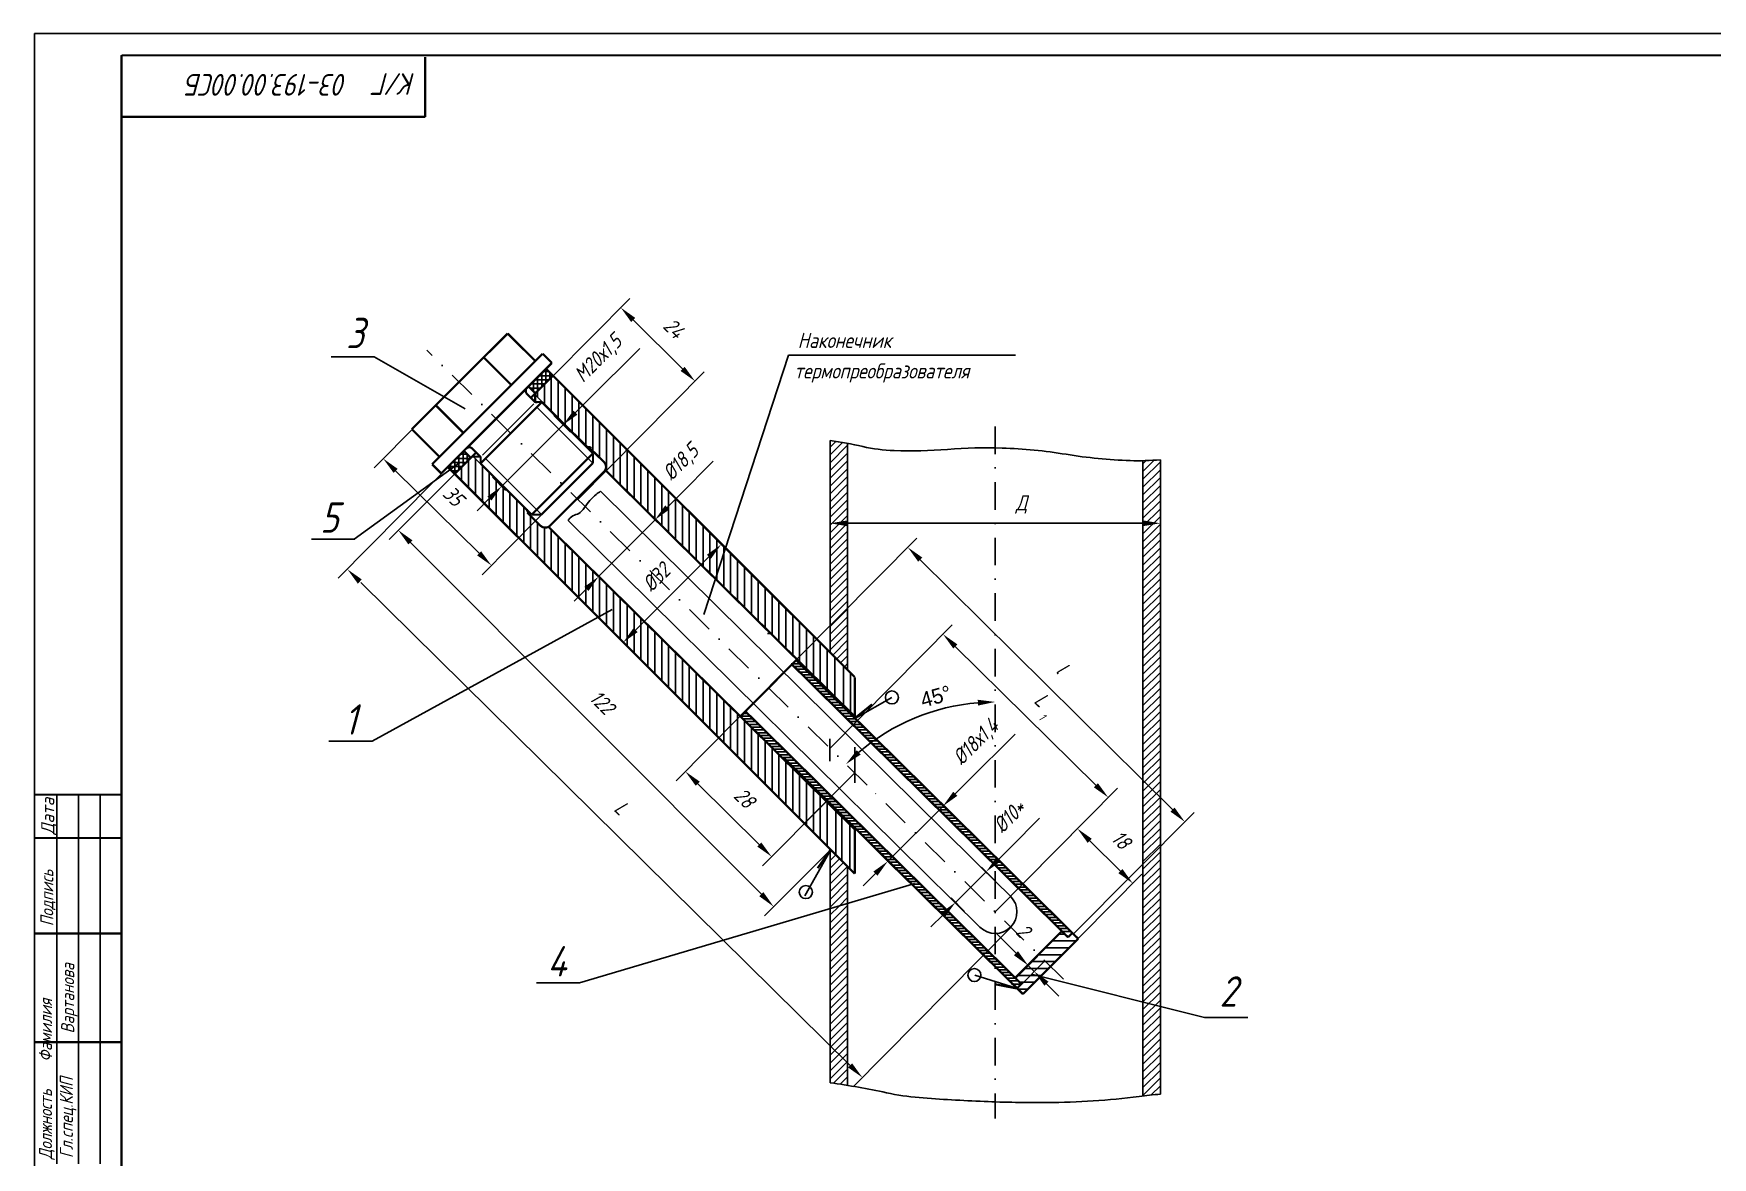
# Model space of a CAD drawing. Extents: x 647 to 2576, y 458 to 879.
# Drawn here: x 646.6 to 1033.1, y 619.7 to 878.5 of the extents above; entities that cross this region are included whole.
import ezdxf
from ezdxf.enums import TextEntityAlignment as Align

# ---------------------------------------------------------------- set-up
doc = ezdxf.new("R2010")
doc.units = 0
doc.header["$LTSCALE"] = 0.5
doc.header["$MEASUREMENT"] = 0
doc.linetypes.add('DASHDOT', pattern=[25.4, 12.7, -6.35, 0, -6.35])
doc.layers.get('0').update_dxf_attribs({"linetype": 'CONTINUOUS'})
doc.layers.get('DEFPOINTS').update_dxf_attribs({"linetype": 'CONTINUOUS'})
doc.styles.add('ROMANC', font='romanc', dxfattribs={"width": 0.8, "oblique": 15, "height": 3.5})
doc.dimstyles.get("Standard").update_dxf_attribs({"dimtxt": 0.18, "dimasz": 0.18, "dimexe": 0.18, "dimexo": 0.0625, "dimgap": 0.09, "dimtad": 0, "dimtih": 1, "dimtoh": 1, "dimdec": 4, "dimzin": 0, "dimtxsty": 'STANDARD', "dimcen": 0.09, "dimazin": 3, "dimtfac": 1, "dimtdec": 4, "dimtofl": 0, "dimtmove": 0, "dimatfit": 3, "dimtolj": 1, "dimtzin": 0})

# ---------------------------------------------------------------- blocks, each defined once
blk = doc.blocks.new('*X1')
at = {"color": 0}
for p, q in [((758.48, 1205.7), (761.08, 1208.29)), ((758.48, 1207.49), (759.19, 1208.21)), ((758.48, 1203.9), (762.48, 1207.9)), ((758.48, 1202.1), (762.48, 1206.1)), ((758.48, 1200.31), (762.48, 1204.31)), ((758.48, 1198.51), (762.48, 1202.51)), ((758.48, 1196.72), (762.48, 1200.72)), ((758.48, 1194.92), (762.48, 1198.92)), ((758.48, 1193.12), (762.48, 1197.12)), ((758.48, 1191.33), (762.48, 1195.33)), ((758.48, 1189.53), (762.48, 1193.53)), ((758.48, 1187.74), (762.48, 1191.74)), ((758.48, 1185.94), (762.48, 1189.94)), ((758.48, 1184.14), (762.48, 1188.14)), ((758.48, 1182.35), (762.48, 1186.35)), ((758.48, 1180.55), (762.48, 1184.55)), ((758.48, 1178.76), (762.48, 1182.76)), ((758.48, 1176.96), (762.48, 1180.96)), ((758.48, 1175.16), (762.48, 1179.16)), ((758.48, 1173.37), (762.48, 1177.37)), ((758.48, 1171.57), (762.48, 1175.57)), ((758.48, 1169.78), (762.48, 1173.78)), ((758.48, 1167.98), (762.48, 1171.98)), ((758.48, 1166.18), (762.48, 1170.18)), ((758.48, 1164.39), (762.48, 1168.39)), ((758.48, 1162.59), (762.48, 1166.59)), ((758.48, 1160.8), (762.48, 1164.8)), ((758.48, 1159), (762.48, 1163)), ((758.48, 1157.2), (762.48, 1161.2)), ((758.48, 1155.41), (762.48, 1159.41)), ((758.48, 1153.61), (762.48, 1157.61)), ((758.48, 1151.82), (762.48, 1155.82)), ((758.48, 1150.02), (762.48, 1154.02)), ((758.48, 1148.22), (762.48, 1152.22)), ((758.48, 1146.43), (762.48, 1150.43)), ((758.48, 1144.63), (762.48, 1148.63)), ((758.48, 1142.83), (762.48, 1146.83)), ((758.48, 1141.04), (762.48, 1145.04)), ((758.48, 1139.24), (762.48, 1143.24)), ((758.48, 1137.45), (762.48, 1141.45)), ((758.48, 1135.65), (762.48, 1139.65)), ((758.48, 1133.85), (762.48, 1137.85)), ((758.48, 1132.06), (762.48, 1136.06)), ((758.48, 1130.26), (762.48, 1134.26)), ((758.48, 1128.47), (762.48, 1132.47)), ((758.48, 1126.67), (762.48, 1130.67)), ((758.48, 1124.87), (762.48, 1128.87)), ((758.48, 1123.08), (762.48, 1127.08)), ((758.48, 1121.28), (762.48, 1125.28)), ((758.48, 1119.49), (762.48, 1123.49)), ((758.48, 1117.69), (762.48, 1121.69)), ((758.48, 1115.89), (762.48, 1119.89)), ((758.48, 1114.1), (762.48, 1118.1)), ((758.48, 1112.3), (762.48, 1116.3)), ((758.48, 1110.51), (762.48, 1114.51)), ((758.48, 1108.71), (762.48, 1112.71)), ((758.48, 1106.91), (762.48, 1110.91)), ((758.48, 1105.12), (762.48, 1109.12)), ((758.48, 1103.32), (762.48, 1107.32)), ((758.48, 1101.53), (762.48, 1105.53)), ((758.48, 1099.73), (762.48, 1103.73)), ((758.48, 1097.93), (762.48, 1101.93)), ((758.48, 1096.14), (762.48, 1100.14)), ((758.48, 1094.34), (762.48, 1098.34)), ((758.48, 1092.55), (762.48, 1096.55)), ((758.48, 1090.75), (762.48, 1094.75)), ((758.48, 1088.95), (762.48, 1092.95)), ((758.48, 1087.16), (762.48, 1091.16)), ((758.48, 1085.36), (762.48, 1089.36)), ((758.48, 1083.57), (762.48, 1087.57)), ((758.48, 1081.77), (762.48, 1085.77)), ((758.48, 1079.97), (762.48, 1083.97)), ((758.48, 1078.18), (762.48, 1082.18)), ((758.48, 1076.38), (762.48, 1080.38)), ((758.48, 1074.59), (762.48, 1078.59)), ((758.48, 1072.79), (762.48, 1076.79)), ((758.48, 1070.99), (762.48, 1074.99)), ((758.48, 1069.2), (762.48, 1073.2)), ((758.48, 1067.4), (762.48, 1071.4)), ((758.48, 1065.6), (762.48, 1069.6)), ((758.48, 1063.81), (762.48, 1067.81)), ((758.48, 1062.01), (762.48, 1066.01)), ((760.36, 1062.09), (762.48, 1064.22)), ((762.34, 1062.28), (762.48, 1062.42))]:
    blk.add_line(p, q, dxfattribs=at)
blk = doc.blocks.new('*D33')
at = {"color": 0}
blk.add_arc((867.98, 676.26), 48.32, 94.7443, 130.589, dxfattribs=at)
for points in [[(863.96, 725.08), (864.01, 723.75), (867.98, 724.58)], [(837, 712.47), (836.09, 713.45), (833.61, 710.23)]]:
    blk.add_solid(points, dxfattribs=at)
at = {"layer": 'DEFPOINTS', "color": 0}
for p in [(737.11, 805.62), (867.98, 788), (843.66, 718.02), (838.51, 705.39), (867.98, 628.67)]:
    blk.add_point(p, dxfattribs=at)
at = {"color": 0, "insert": (854.3, 725.84), "char_height": 3.5, "attachment_point": 5, "rotation": 15.4222}
blk.add_mtext('\\A1;45°', dxfattribs=at)
blk = doc.blocks.new('*D24')
at = {"color": 0, "linetype": 'BYBLOCK'}
for p, q in [((871.53, 691.12), (878.2, 697.79)), ((868.7, 688.29), (871.53, 691.12)), ((858.82, 678.41), (865.87, 685.46)), ((864.78, 686.55), (867.99, 683.34)), ((857.8, 679.43), (860.94, 676.29)), ((855.99, 675.58), (853.16, 672.75))]:
    blk.add_line(p, q, dxfattribs=at)
for points in [[(868.23, 688.76), (869.17, 687.82), (865.87, 685.46)], [(855.52, 676.05), (856.46, 675.11), (858.82, 678.41)]]:
    blk.add_solid(points, dxfattribs=at)
at = {"layer": 'DEFPOINTS', "color": 0, "linetype": 'BYBLOCK'}
for p in [(864.78, 686.55), (865.87, 685.46), (857.8, 679.43)]:
    blk.add_point(p, dxfattribs=at)
at = {"color": 0, "linetype": 'BYBLOCK', "style": 'ROMANC', "oblique": 15, "width": 0.8}
blk.add_text('%%c10*', height=3.5, rotation=45, dxfattribs=at).set_placement((872.42, 696.96), align=Align.CENTER)
blk = doc.blocks.new('*D23')
at = {"color": 0, "linetype": 'BYBLOCK'}
for p, q in [((861.62, 706.26), (872.53, 717.17)), ((858.79, 703.43), (861.62, 706.26)), ((843.24, 687.88), (855.96, 700.6)), ((858.32, 698.25), (853.84, 702.73)), ((845.2, 685.92), (841.12, 690)), ((840.41, 685.05), (837.58, 682.22))]:
    blk.add_line(p, q, dxfattribs=at)
for points in [[(858.32, 703.9), (859.26, 702.96), (855.96, 700.6)], [(839.94, 685.52), (840.88, 684.58), (843.24, 687.88)]]:
    blk.add_solid(points, dxfattribs=at)
at = {"layer": 'DEFPOINTS', "color": 0, "linetype": 'BYBLOCK'}
for p in [(855.96, 700.6), (858.32, 698.25), (845.2, 685.92)]:
    blk.add_point(p, dxfattribs=at)
at = {"color": 0, "linetype": 'BYBLOCK', "style": 'ROMANC', "oblique": 15, "width": 0.8}
blk.add_text('%%c18х1,4', height=3.5, rotation=45, dxfattribs=at).set_placement((864.64, 714.23), align=Align.CENTER)
blk = doc.blocks.new('*D25')
at = {"color": 0, "linetype": 'BYBLOCK'}
for p, q in [((867.98, 676.26), (889, 697.53)), ((889.74, 692.59), (896.8, 685.61)), ((880.73, 663.66), (901.75, 684.93))]:
    blk.add_line(p, q, dxfattribs=at)
for points in [[(890.21, 693.06), (889.27, 692.11), (886.89, 695.4)], [(897.27, 686.08), (896.33, 685.14), (899.64, 682.8)]]:
    blk.add_solid(points, dxfattribs=at)
at = {"layer": 'DEFPOINTS', "color": 0, "linetype": 'BYBLOCK'}
for p in [(899.64, 682.8), (867.98, 676.26), (880.73, 663.66)]:
    blk.add_point(p, dxfattribs=at)
at = {"color": 0, "linetype": 'BYBLOCK', "style": 'ROMANC', "oblique": 15, "width": 0.8}
blk.add_text('18', height=3.5, rotation=315.3333, dxfattribs=at).set_placement((895.73, 691.59), align=Align.CENTER)
blk = doc.blocks.new('*D22')
at = {"color": 0, "linetype": 'BYBLOCK'}
for p, q in [((774.19, 794.07), (786.14, 806.02)), ((771.36, 791.24), (774.19, 794.07)), ((754.35, 774.23), (768.53, 788.41)), ((770.21, 786.73), (766.41, 790.53)), ((755.27, 773.32), (752.23, 776.36)), ((751.53, 771.41), (748.7, 768.58))]:
    blk.add_line(p, q, dxfattribs=at)
for points in [[(770.89, 791.71), (771.83, 790.77), (768.53, 788.41)], [(751.06, 771.88), (752, 770.94), (754.35, 774.23)]]:
    blk.add_solid(points, dxfattribs=at)
at = {"layer": 'DEFPOINTS', "color": 0, "linetype": 'BYBLOCK'}
for p in [(768.53, 788.41), (770.21, 786.73), (755.27, 773.32)]:
    blk.add_point(p, dxfattribs=at)
at = {"color": 0, "linetype": 'BYBLOCK', "style": 'ROMANC', "oblique": 15, "width": 0.8}
blk.add_text('М20х1,5', height=3.5, rotation=45, dxfattribs=at).set_placement((777.72, 802.55), align=Align.CENTER)
blk = doc.blocks.new('*D26')
at = {"color": 0, "linetype": 'BYBLOCK'}
for p, q in [((778.18, 777.93), (791.8, 764.43)), ((795.3, 772.22), (803.07, 780.06)), ((792.49, 769.38), (795.3, 772.22)), ((776.69, 753.45), (789.67, 766.54)), ((765.14, 764.9), (778.83, 751.34)), ((773.88, 750.61), (771.06, 747.77))]:
    blk.add_line(p, q, dxfattribs=at)
for points in [[(792.01, 769.85), (792.96, 768.91), (789.67, 766.54)], [(773.41, 751.08), (774.35, 750.14), (776.69, 753.45)]]:
    blk.add_solid(points, dxfattribs=at)
at = {"layer": 'DEFPOINTS', "color": 0, "linetype": 'BYBLOCK'}
for p in [(778.18, 777.93), (789.67, 766.54), (765.14, 764.9)]:
    blk.add_point(p, dxfattribs=at)
at = {"color": 0, "linetype": 'BYBLOCK', "style": 'ROMANC', "oblique": 15, "width": 0.8}
blk.add_text('%%c18,5', height=3.5, rotation=45.2573, dxfattribs=at).set_placement((796.73, 778.64), align=Align.CENTER)
blk = doc.blocks.new('*X0')
at = {"color": 0}
for p, q in [((621.03, 1226.11), (621.03, 1229.3)), ((617.22, 1225.09), (617.22, 1225.49)), ((617.6, 1225.87), (620.79, 1225.87)), ((618.17, 1224.14), (618.17, 1226.44)), ((618.55, 1226.82), (621.74, 1226.82)), ((619.12, 1224.2), (619.12, 1227.39)), ((619.51, 1227.77), (622.7, 1227.77)), ((620.08, 1225.15), (620.08, 1228.34)), ((620.46, 1228.72), (621.74, 1228.72)), ((621.98, 1227.06), (621.98, 1228.49)), ((617.39, 1224.91), (619.84, 1224.91)), ((618.36, 1223.96), (618.89, 1223.96)), ((601.41, 1209.67), (602.94, 1209.67)), ((601.98, 1207.06), (601.98, 1210.25)), ((602.93, 1208.01), (602.93, 1209.68)), ((598.55, 1206.82), (601.74, 1206.82)), ((599.12, 1206.09), (599.12, 1207.39)), ((599.35, 1205.87), (600.79, 1205.87)), ((599.5, 1207.77), (602.69, 1207.77)), ((600.07, 1205.15), (600.07, 1208.34)), ((600.46, 1208.72), (603.65, 1208.72)), ((601.03, 1206.1), (601.03, 1209.29))]:
    blk.add_line(p, q, dxfattribs=at)
blk = doc.blocks.new('*D21')
at = {"color": 0, "linetype": 'BYBLOCK'}
for p, q in [((744.56, 798.26), (725.01, 778.48)), ((729.96, 777.8), (749.17, 758.82)), ((769.45, 773.65), (749.9, 753.87))]:
    blk.add_line(p, q, dxfattribs=at)
for points in [[(730.43, 778.27), (729.5, 777.33), (727.12, 780.61)], [(749.64, 759.29), (748.7, 758.35), (752.01, 756.01)]]:
    blk.add_solid(points, dxfattribs=at)
at = {"layer": 'DEFPOINTS', "color": 0, "linetype": 'BYBLOCK'}
for p in [(744.56, 798.26), (769.45, 773.65), (752.01, 756.01)]:
    blk.add_point(p, dxfattribs=at)
at = {"color": 0, "linetype": 'BYBLOCK', "style": 'ROMANC', "oblique": 15, "width": 0.8}
blk.add_text('35', height=3.5, rotation=315.3333, dxfattribs=at).set_placement((742.03, 770.8), align=Align.CENTER)
blk = doc.blocks.new('*D27')
at = {"color": 0, "linetype": 'BYBLOCK'}
for p, q in [((803.57, 762.16), (807.01, 758.72)), ((785.19, 741.14), (802.06, 758.01)), ((780.35, 740.33), (784.49, 736.19))]:
    blk.add_line(p, q, dxfattribs=at)
for points in [[(801.59, 758.48), (802.53, 757.54), (804.89, 760.84)], [(784.72, 741.61), (785.66, 740.67), (782.36, 738.31)]]:
    blk.add_solid(points, dxfattribs=at)
at = {"layer": 'DEFPOINTS', "color": 0, "linetype": 'BYBLOCK'}
for p in [(803.57, 762.16), (804.89, 760.84), (780.35, 740.33)]:
    blk.add_point(p, dxfattribs=at)
at = {"color": 0, "linetype": 'BYBLOCK', "style": 'ROMANC', "oblique": 15, "width": 0.8}
blk.add_text('%%c32', height=3.5, rotation=45, dxfattribs=at).set_placement((791.15, 752.05), align=Align.CENTER)
blk = doc.blocks.new('*D29')
at = {"color": 0, "linetype": 'BYBLOCK'}
for p, q in [((809.25, 721.31), (794.54, 706.43)), ((799.49, 705.75), (813.66, 691.75)), ((829.1, 701.68), (814.4, 686.8))]:
    blk.add_line(p, q, dxfattribs=at)
for points in [[(799.96, 706.23), (799.03, 705.28), (796.65, 708.56)], [(814.13, 692.22), (813.19, 691.28), (816.51, 688.94)]]:
    blk.add_solid(points, dxfattribs=at)
at = {"layer": 'DEFPOINTS', "color": 0, "linetype": 'BYBLOCK'}
for p in [(809.25, 721.31), (829.1, 701.68), (816.51, 688.94)]:
    blk.add_point(p, dxfattribs=at)
at = {"color": 0, "linetype": 'BYBLOCK', "style": 'ROMANC', "oblique": 15, "width": 0.8}
blk.add_text('28', height=3.5, rotation=315.3333, dxfattribs=at).set_placement((809.04, 701.24), align=Align.CENTER)
blk = doc.blocks.new('*D30')
at = {"color": 0, "linetype": 'BYBLOCK'}
for p, q in [((743.57, 777.11), (728.44, 762.02)), ((733.39, 761.31), (814.14, 680.29)), ((829.98, 690.42), (814.84, 675.34))]:
    blk.add_line(p, q, dxfattribs=at)
for points in [[(733.86, 761.78), (732.91, 760.84), (730.56, 764.14)], [(814.62, 680.76), (813.67, 679.82), (816.97, 677.45)]]:
    blk.add_solid(points, dxfattribs=at)
at = {"layer": 'DEFPOINTS', "color": 0, "linetype": 'BYBLOCK'}
for p in [(743.57, 777.11), (829.98, 690.42), (816.97, 677.45)]:
    blk.add_point(p, dxfattribs=at)
at = {"color": 0, "linetype": 'BYBLOCK', "style": 'ROMANC', "oblique": 15, "width": 0.8}
blk.add_text('122', height=3.5, rotation=314.9067, dxfattribs=at).set_placement((776.24, 723.27), align=Align.CENTER)
blk = doc.blocks.new('*X31')
at = {"color": 0}
for p, q in [((829.98, 783.28), (831.3, 784.6)), ((829.98, 781.49), (832.83, 784.34)), ((829.98, 779.69), (833.98, 783.69)), ((829.98, 777.89), (833.98, 781.89)), ((829.98, 776.1), (833.98, 780.1)), ((829.98, 774.3), (833.98, 778.3)), ((829.98, 772.51), (833.98, 776.51)), ((829.98, 770.71), (833.98, 774.71)), ((829.98, 768.91), (833.98, 772.91)), ((829.98, 767.12), (833.98, 771.12)), ((829.98, 765.32), (833.98, 769.32)), ((829.98, 763.53), (833.98, 767.53)), ((829.98, 761.73), (833.98, 765.73)), ((829.98, 759.93), (833.98, 763.93)), ((829.98, 758.14), (833.98, 762.14)), ((829.98, 756.34), (833.98, 760.34)), ((829.98, 754.55), (833.98, 758.55)), ((829.98, 752.75), (833.98, 756.75)), ((829.98, 750.95), (833.98, 754.95)), ((829.98, 749.16), (833.98, 753.16)), ((829.98, 747.36), (833.98, 751.36)), ((829.98, 745.57), (833.98, 749.57)), ((829.98, 743.77), (833.98, 747.77)), ((829.98, 741.97), (833.98, 745.97)), ((829.98, 740.18), (833.98, 744.18)), ((829.98, 738.38), (833.98, 742.38)), ((829.98, 736.59), (833.98, 740.59)), ((830.56, 735.37), (833.98, 738.79)), ((831.46, 734.47), (833.98, 736.99)), ((832.36, 733.57), (833.98, 735.2)), ((833.25, 732.67), (833.98, 733.4)), ((829.98, 689.89), (830.38, 690.29)), ((829.98, 688.09), (831.28, 689.39)), ((829.98, 686.3), (832.18, 688.49)), ((829.98, 684.5), (833.08, 687.6)), ((829.98, 682.7), (833.97, 686.7)), ((829.98, 680.91), (833.98, 684.91)), ((829.98, 679.11), (833.98, 683.11)), ((829.98, 677.32), (833.98, 681.32)), ((829.98, 673.72), (833.98, 677.72)), ((829.98, 675.52), (832.02, 677.56)), ((832.02, 677.56), (833.98, 679.52)), ((829.98, 671.93), (833.98, 675.93)), ((829.98, 670.13), (833.98, 674.13)), ((829.98, 668.34), (833.98, 672.34)), ((829.98, 666.54), (833.98, 670.54)), ((829.98, 664.74), (833.98, 668.74)), ((829.98, 662.95), (833.98, 666.95)), ((829.98, 661.15), (833.98, 665.15)), ((829.98, 659.36), (833.98, 663.36)), ((829.98, 657.56), (833.98, 661.56)), ((829.98, 655.76), (833.98, 659.76)), ((829.98, 653.97), (833.98, 657.97)), ((829.98, 652.17), (833.98, 656.17)), ((829.98, 650.37), (833.98, 654.37)), ((829.98, 648.58), (833.98, 652.58)), ((829.98, 646.78), (833.98, 650.78)), ((830.19, 645.2), (833.98, 648.99)), ((831.09, 644.3), (833.98, 647.19)), ((832, 643.41), (833.98, 645.39)), ((829.98, 644.99), (830.19, 645.2)), ((829.98, 643.19), (831.09, 644.3)), ((829.98, 641.39), (832, 643.41)), ((829.98, 639.6), (832.9, 642.52)), ((829.98, 637.8), (833.8, 641.63)), ((832.9, 642.52), (833.98, 643.6)), ((833.8, 641.63), (833.98, 641.8)), ((830.74, 636.77), (833.98, 640.01)), ((832.3, 636.53), (833.98, 638.21)), ((833.85, 636.29), (833.98, 636.41))]:
    blk.add_line(p, q, dxfattribs=at)

msp = doc.modelspace()

# ---------------------------------------------------------------- linework, layer by layer
for p, q in [((1240.88, 878.53), (646.88, 878.53)), ((646.88, 878.53), (646.88, 457.93)), ((666.88, 873.53), (666.88, 859.33)), ((725.05, 804.06), (715.1, 804.06)), ((745.95, 792.13), (725.05, 804.06)), ((800.89, 744.76), (820.36, 804.49)), ((820.36, 804.49), (855.25, 804.49)), ((855.25, 804.49), (872.67, 804.49)), ((749.96092, 781.41282), (761.79082, 793.24272)), ((775.3602, 779.54606), (762.44843, 792.45783)), ((763.54445, 767.7303), (750.63268, 780.64207)), ((720.43, 762.1), (744.67, 779.67)), ((720.54, 762.06), (710.58, 762.06)), ((779.79, 745.88), (724.56, 715.55)), ((835.835, 720.858), (844.185, 725.628)), ((724.56, 715.55), (714.6, 715.55)), ((829.93, 716.11), (829.93, 710.95)), ((835.645, 714.127), (835.645, 705.939)), ((835.645, 708.22447), (824.04664, 696.62611)), ((651.98, 618.23), (651.98, 703.43)), ((656.98, 618.23), (656.98, 703.43)), ((661.98, 618.23), (661.98, 703.43)), ((830, 690.3), (824.14497, 679.94671)), ((849.45, 682.73), (772.32, 659.86)), ((872.86, 658.68), (863.31, 661.68)), ((876.32, 661.85), (916.12, 651.9)), ((772.32, 659.86), (762.37, 659.86)), ((916.12, 651.9), (926.08, 651.9))]:
    msp.add_line(p, q)
at = {"color": 0, "linetype": 'BYBLOCK'}
for p, q in [((766.24, 799.69), (783.90419, 817.52122)), ((784.63458, 812.57486), (796.03116, 801.28503)), ((771.895, 771.23696), (800.98419, 800.60122)), ((752.94, 789.75), (716.76617, 753.12404)), ((829.98, 784.80664), (829.98, 762.73)), ((905.98, 780.35774), (905.98, 762.73)), ((833.98, 765.73), (901.98, 765.73)), ((822.3, 734.4), (849.93101, 762.28371)), ((908.7781, 699.77828), (850.46064, 757.56723)), ((834.55834, 640.8793), (721.98022, 752.06769)), ((829.93, 713.87335), (858.04853, 742.32099)), ((858.78442, 737.37544), (891.14475, 705.38948)), ((867.98, 676.26355), (896.09853, 704.71118)), ((886.1, 671.21), (913.73101, 699.09371)), ((871.47, 672.56), (835.29617, 635.93404)), ((869.92815, 669.52185), (868.00067, 671.44933)), ((872.75657, 666.69343), (869.92815, 669.52185)), ((872.7, 660.98), (877.70632, 665.98632)), ((874.07, 659.61), (879.07632, 664.61632)), ((876.955, 662.495), (875.585, 663.865)), ((879.78343, 659.66657), (882.61185, 656.83815))]:
    msp.add_line(p, q, dxfattribs=at)
at = {"linetype": 'DASHDOT'}
for p, q in [((838.51429, 705.38837), (737.11447, 805.61512)), ((867.98, 788), (867.98, 628.67)), ((883.6935, 660.73183), (840.37829, 703.54593))]:
    msp.add_line(p, q, dxfattribs=at)
at = {"color": 0}
for p, q in [((762.625, 794.77797), (762.625, 796.16092)), ((764.2125, 793.20884), (764.2125, 797.74842)), ((765.8, 791.6397), (765.8, 799.33592)), ((767.3875, 790.07057), (767.3875, 798.54009)), ((768.975, 788.50144), (768.975, 796.95259)), ((770.5625, 786.9323), (770.5625, 795.36509)), ((772.15, 785.36317), (772.15, 793.77759)), ((773.7375, 783.79403), (773.7375, 792.19009)), ((775.325, 781.95714), (775.325, 790.60259)), ((776.9125, 780.8302), (776.9125, 789.01509)), ((778.5, 777.7144), (778.5, 787.42759)), ((780.0875, 776.14526), (780.0875, 785.84009)), ((748.3375, 772.33526), (748.3375, 780.6202)), ((781.675, 774.57613), (781.675, 784.25259)), ((783.2625, 773.007), (783.2625, 782.66509)), ((784.85, 771.43786), (784.85, 781.07759)), ((745.1625, 775.51026), (745.1625, 778.69842)), ((746.75, 773.92276), (746.75, 780.28592)), ((749.925, 770.74776), (749.925, 779.05107)), ((751.5125, 769.16026), (751.5125, 777.48193)), ((778.45554, 777.64661), (778.45554, 778.25992)), ((786.4375, 769.86873), (786.4375, 779.49009)), ((788.025, 768.29959), (788.025, 777.90259)), ((753.1, 767.57276), (753.1, 775.89786)), ((754.6875, 765.98526), (754.6875, 774.31036)), ((789.6125, 766.73046), (789.6125, 776.31509)), ((791.2, 765.16132), (791.2, 774.72759)), ((792.7875, 763.59219), (792.7875, 773.14009)), ((756.275, 764.39776), (756.275, 772.72286)), ((757.8625, 762.81026), (757.8625, 771.13536)), ((759.45, 761.22276), (759.45, 769.54786)), ((794.375, 762.02305), (794.375, 771.55259)), ((795.9625, 760.45392), (795.9625, 769.96509)), ((761.0375, 759.63526), (761.0375, 767.96036)), ((762.625, 758.04776), (762.625, 765.84703)), ((797.55, 758.88478), (797.55, 768.37759)), ((799.1375, 757.31565), (799.1375, 766.79009)), ((800.725, 755.74651), (800.725, 765.20259)), ((764.2125, 756.46026), (764.2125, 764.75122)), ((765.8, 754.87276), (765.8, 764.25542)), ((767.3875, 753.28526), (767.3875, 762.68629)), ((802.3125, 754.17738), (802.3125, 763.61509)), ((803.9, 752.60825), (803.9, 762.02759)), ((768.975, 751.69776), (768.975, 761.11715)), ((770.5625, 750.11026), (770.5625, 759.54802)), ((772.15, 748.52276), (772.15, 757.97888)), ((805.4875, 751.03911), (805.4875, 760.44009)), ((807.075, 749.46998), (807.075, 758.85259)), ((773.7375, 746.93526), (773.7375, 756.40975)), ((775.325, 745.34776), (775.325, 754.84061)), ((808.6625, 747.90084), (808.6625, 757.26509)), ((810.25, 746.33171), (810.25, 755.67759)), ((811.8375, 744.76257), (811.8375, 754.09009)), ((776.9125, 743.76026), (776.9125, 753.27148)), ((778.5, 742.17276), (778.5, 751.70234)), ((780.0875, 740.58526), (780.0875, 750.13321)), ((813.425, 743.19344), (813.425, 752.50259)), ((815.0125, 741.6243), (815.0125, 750.91509)), ((781.675, 738.99776), (781.675, 748.56408)), ((783.2625, 737.41026), (783.2625, 746.99494)), ((816.6, 740.05517), (816.6, 749.32759)), ((818.1875, 738.48603), (818.1875, 747.74009)), ((819.775, 736.9169), (819.775, 746.15259)), ((784.85, 735.82276), (784.85, 745.42581)), ((786.4375, 734.23526), (786.4375, 743.85667)), ((788.025, 732.64776), (788.025, 742.28754)), ((821.3625, 735.34777), (821.3625, 744.56509)), ((822.95, 733.77863), (822.95, 742.97759)), ((789.6125, 731.06026), (789.6125, 740.7184)), ((791.2, 729.47276), (791.2, 739.14927)), ((815.56843, 740.36), (816.2916, 740.36)), ((824.5375, 732.2095), (824.5375, 741.39009)), ((826.125, 730.64036), (826.125, 739.80259)), ((827.7125, 729.07123), (827.7125, 738.21509)), ((792.7875, 727.88526), (792.7875, 737.58013)), ((794.375, 726.29776), (794.375, 736.011)), ((795.9625, 724.71026), (795.9625, 734.44186)), ((829.3, 727.50209), (829.3, 736.62759)), ((831.022, 725.4485), (831.022, 734.90559)), ((797.55, 723.12276), (797.55, 732.87273)), ((799.1375, 721.53526), (799.1375, 731.30359)), ((821.01121, 733.375), (823.35836, 733.375)), ((821.65364, 732.74), (824.00079, 732.74)), ((822.29607, 732.105), (824.64322, 732.105)), ((822.9385, 731.47), (825.28565, 731.47)), ((823.58094, 730.835), (825.92808, 730.835)), ((833.054, 723.44001), (833.054, 732.87359)), ((834.68, 721.83282), (834.68, 731.24759)), ((800.725, 719.94776), (800.725, 729.73446)), ((802.3125, 718.36026), (802.3125, 728.16533)), ((803.9, 716.77276), (803.9, 726.59619)), ((824.22337, 730.2), (826.57052, 730.2)), ((824.8658, 729.565), (827.21295, 729.565)), ((825.50823, 728.93), (827.85538, 728.93)), ((826.15066, 728.295), (828.49781, 728.295)), ((826.7931, 727.66), (829.14024, 727.66)), ((827.43553, 727.025), (829.78268, 727.025)), ((805.4875, 715.18526), (805.4875, 725.02706)), ((807.075, 713.59776), (807.075, 723.45792)), ((828.07796, 726.39), (830.06948, 726.39)), ((828.72039, 725.755), (830.71191, 725.755)), ((829.36283, 725.12), (831.35434, 725.12)), ((830.00526, 724.485), (831.99678, 724.485)), ((830.64769, 723.85), (832.63921, 723.85)), ((831.29012, 723.215), (833.28164, 723.215)), ((808.6625, 712.01026), (808.6625, 721.88879)), ((809.24806, 721.31), (811.59521, 721.31)), ((809.89049, 720.675), (812.23764, 720.675)), ((810.02098, 721.945), (810.95278, 721.945)), ((810.25, 710.42276), (810.25, 720.31965)), ((810.53293, 720.04), (812.88007, 720.04)), ((811.17536, 719.405), (813.52251, 719.405)), ((811.81779, 718.77), (814.16494, 718.77)), ((811.8375, 708.83526), (811.8375, 718.75052)), ((831.93255, 722.58), (833.92407, 722.58)), ((832.57499, 721.945), (834.56651, 721.945)), ((833.21742, 721.31), (835.20894, 721.31)), ((833.85985, 720.675), (835.85137, 720.675)), ((834.50228, 720.04), (836.4938, 720.04)), ((835.14471, 719.405), (837.13623, 719.405)), ((835.78715, 718.77), (837.77867, 718.77)), ((812.46022, 718.135), (814.80737, 718.135)), ((813.10265, 717.5), (815.4498, 717.5)), ((813.425, 707.24776), (813.425, 717.18138)), ((813.74509, 716.865), (816.09223, 716.865)), ((814.38752, 716.23), (816.73467, 716.23)), ((815.0125, 705.66026), (815.0125, 715.61225)), ((815.02995, 715.595), (817.3771, 715.595)), ((815.67238, 714.96), (818.01953, 714.96)), ((836.42958, 718.135), (838.4211, 718.135)), ((837.07201, 717.5), (839.06353, 717.5)), ((837.71444, 716.865), (839.70596, 716.865)), ((838.35688, 716.23), (840.34839, 716.23)), ((838.99931, 715.595), (840.99083, 715.595)), ((839.64174, 714.96), (841.63326, 714.96)), ((816.31482, 714.325), (818.66196, 714.325)), ((816.6, 704.07276), (816.6, 714.04311)), ((816.95725, 713.69), (819.3044, 713.69)), ((817.59968, 713.055), (819.94683, 713.055)), ((818.1875, 702.48526), (818.1875, 712.47398)), ((818.24211, 712.42), (820.58926, 712.42)), ((818.88454, 711.785), (821.23169, 711.785)), ((819.52698, 711.15), (821.87412, 711.15)), ((840.28417, 714.325), (842.27569, 714.325)), ((840.9266, 713.69), (842.91812, 713.69)), ((841.56904, 713.055), (843.56056, 713.055)), ((842.21147, 712.42), (844.20299, 712.42)), ((842.8539, 711.785), (844.84542, 711.785)), ((843.49633, 711.15), (845.48785, 711.15)), ((819.775, 700.89776), (819.775, 710.90485)), ((820.16941, 710.515), (822.51656, 710.515)), ((820.81184, 709.88), (823.15899, 709.88)), ((821.3625, 699.31026), (821.3625, 709.33571)), ((821.45427, 709.245), (823.80142, 709.245)), ((822.0967, 708.61), (824.44385, 708.61)), ((822.73914, 707.975), (825.08628, 707.975)), ((822.95, 697.72276), (822.95, 707.76658)), ((823.38157, 707.34), (825.72872, 707.34)), ((844.13876, 710.515), (846.13028, 710.515)), ((844.7812, 709.88), (846.77272, 709.88)), ((845.42363, 709.245), (847.41515, 709.245)), ((846.06606, 708.61), (848.05758, 708.61)), ((846.70849, 707.975), (848.70001, 707.975)), ((847.35093, 707.34), (849.34244, 707.34)), ((824.024, 706.705), (826.37115, 706.705)), ((824.5375, 696.13526), (824.5375, 706.19744)), ((824.66643, 706.07), (827.01358, 706.07)), ((825.30887, 705.435), (827.65601, 705.435)), ((825.9513, 704.8), (828.29845, 704.8)), ((826.125, 694.54776), (826.125, 704.62831)), ((826.59373, 704.165), (828.94088, 704.165)), ((827.23616, 703.53), (829.58331, 703.53)), ((847.99336, 706.705), (849.98488, 706.705)), ((848.63579, 706.07), (850.62731, 706.07)), ((849.27822, 705.435), (851.26974, 705.435)), ((849.92065, 704.8), (851.91217, 704.8)), ((850.56309, 704.165), (852.55461, 704.165)), ((851.20552, 703.53), (853.19704, 703.53)), ((827.7125, 692.96026), (827.7125, 703.05917)), ((827.87859, 702.895), (830.22574, 702.895)), ((828.52103, 702.26), (830.86817, 702.26)), ((829.16346, 701.625), (831.51061, 701.625)), ((829.3, 691.37276), (829.3, 701.49004)), ((829.80589, 700.99), (829.98, 700.99)), ((830.16152, 700.99), (832.15304, 700.99)), ((830.80395, 700.355), (832.79547, 700.355)), ((831.293, 689.37976), (831.293, 699.87161)), ((831.44638, 699.72), (833.4379, 699.72)), ((851.84795, 702.895), (853.83947, 702.895)), ((852.49038, 702.26), (854.4819, 702.26)), ((853.13282, 701.625), (855.12433, 701.625)), ((853.77525, 700.99), (855.76677, 700.99)), ((854.41768, 700.355), (856.4092, 700.355)), ((855.06011, 699.72), (857.05163, 699.72)), ((832.08882, 699.085), (834.08033, 699.085)), ((832.648, 688.02476), (832.648, 698.53228)), ((832.73125, 698.45), (834.72277, 698.45)), ((833.37368, 697.815), (835.3652, 697.815)), ((834.01611, 697.18), (836.00763, 697.18)), ((834.545, 686.12776), (834.545, 696.65723)), ((834.65854, 696.545), (836.65006, 696.545)), ((835.30098, 695.91), (837.2925, 695.91)), ((855.70254, 699.085), (857.69406, 699.085)), ((856.34498, 698.45), (858.3365, 698.45)), ((856.98741, 697.815), (858.97893, 697.815)), ((857.62984, 697.18), (859.62136, 697.18)), ((858.27227, 696.545), (860.26379, 696.545)), ((858.9147, 695.91), (860.90622, 695.91)), ((835.94341, 695.275), (837.93493, 695.275)), ((836.58584, 694.64), (838.57736, 694.64)), ((837.22827, 694.005), (839.21979, 694.005)), ((837.8707, 693.37), (839.86222, 693.37)), ((838.51314, 692.735), (840.50466, 692.735)), ((839.15557, 692.1), (841.14709, 692.1)), ((859.55714, 695.275), (861.54866, 695.275)), ((860.19957, 694.64), (862.19109, 694.64)), ((860.842, 694.005), (862.83352, 694.005)), ((861.48443, 693.37), (863.47595, 693.37)), ((862.12687, 692.735), (864.11838, 692.735)), ((862.7693, 692.1), (864.76082, 692.1)), ((839.798, 691.465), (841.78952, 691.465)), ((840.44043, 690.83), (842.43195, 690.83)), ((841.08287, 690.195), (843.07438, 690.195)), ((841.7253, 689.56), (843.71682, 689.56)), ((842.36773, 688.925), (844.35925, 688.925)), ((843.01016, 688.29), (845.00168, 688.29)), ((863.41173, 691.465), (865.40325, 691.465)), ((864.05416, 690.83), (866.04568, 690.83)), ((864.69659, 690.195), (866.68811, 690.195)), ((865.33903, 689.56), (867.33055, 689.56)), ((865.98146, 688.925), (867.97298, 688.925)), ((866.62389, 688.29), (867.98, 688.29)), ((867.98, 688.29), (868.61541, 688.29)), ((843.65259, 687.655), (845.64411, 687.655)), ((844.29503, 687.02), (846.28655, 687.02)), ((844.93746, 686.385), (846.92898, 686.385)), ((845.57989, 685.75), (847.57141, 685.75)), ((846.22232, 685.115), (848.21384, 685.115)), ((846.86476, 684.48), (848.85627, 684.48)), ((867.26632, 687.655), (867.98, 687.655)), ((867.90875, 687.02), (867.98, 687.02)), ((867.98, 687.655), (869.25784, 687.655)), ((867.98, 687.02), (869.90027, 687.02)), ((868.55119, 686.385), (870.54271, 686.385)), ((869.19362, 685.75), (871.18514, 685.75)), ((869.83605, 685.115), (871.82757, 685.115)), ((870.47848, 684.48), (872.47, 684.48)), ((847.50719, 683.845), (849.49871, 683.845)), ((848.14962, 683.21), (850.14114, 683.21)), ((848.79205, 682.575), (850.78357, 682.575)), ((849.43448, 681.94), (851.426, 681.94)), ((850.07692, 681.305), (852.06844, 681.305)), ((850.71935, 680.67), (852.71087, 680.67)), ((871.12092, 683.845), (873.11243, 683.845)), ((871.76335, 683.21), (873.75487, 683.21)), ((872.40578, 682.575), (874.3973, 682.575)), ((873.04821, 681.94), (875.03973, 681.94)), ((873.69064, 681.305), (875.68216, 681.305)), ((874.33308, 680.67), (876.3246, 680.67)), ((851.36178, 680.035), (853.3533, 680.035)), ((852.00421, 679.4), (853.99573, 679.4)), ((852.64664, 678.765), (854.63816, 678.765)), ((853.28908, 678.13), (855.2806, 678.13)), ((853.93151, 677.495), (855.92303, 677.495)), ((854.57394, 676.86), (856.56546, 676.86)), ((874.97551, 680.035), (876.96703, 680.035)), ((875.61794, 679.4), (877.60946, 679.4)), ((876.26037, 678.765), (878.25189, 678.765)), ((876.9028, 678.13), (878.89432, 678.13)), ((877.54524, 677.495), (879.53676, 677.495)), ((878.18767, 676.86), (880.17919, 676.86)), ((855.21637, 676.225), (857.20789, 676.225)), ((855.85881, 675.59), (857.85032, 675.59)), ((856.50124, 674.955), (858.49276, 674.955)), ((857.14367, 674.32), (859.13519, 674.32)), ((857.7861, 673.685), (859.77762, 673.685)), ((858.42853, 673.05), (860.42005, 673.05)), ((859.07097, 672.415), (861.06249, 672.415)), ((878.8301, 676.225), (880.82162, 676.225)), ((879.47253, 675.59), (881.46405, 675.59)), ((880.11497, 674.955), (882.10648, 674.955)), ((880.7574, 674.32), (882.74892, 674.32)), ((881.39983, 673.685), (883.39135, 673.685)), ((882.04226, 673.05), (884.03378, 673.05)), ((882.68469, 672.415), (884.67621, 672.415)), ((859.7134, 671.78), (861.70492, 671.78)), ((860.35583, 671.145), (862.34735, 671.145)), ((860.99826, 670.51), (862.98978, 670.51)), ((861.64069, 669.875), (863.63221, 669.875)), ((862.28313, 669.24), (864.27465, 669.24)), ((862.92556, 668.605), (864.91708, 668.605)), ((886.48543, 669.52793), (881.07039, 669.52793)), ((883.99947, 671.11543), (882.65789, 671.11543)), ((883.33469, 671.675), (885.32621, 671.675)), ((863.56799, 667.97), (865.55951, 667.97)), ((864.21042, 667.335), (866.20194, 667.335)), ((864.85286, 666.7), (866.84437, 666.7)), ((865.49529, 666.065), (867.48681, 666.065)), ((866.13772, 665.43), (867.98, 665.43)), ((866.78015, 664.795), (867.98, 664.795)), ((867.98, 665.43), (868.12924, 665.43)), ((867.98, 664.795), (868.77167, 664.795)), ((878.52, 664.76543), (876.30789, 664.76543)), ((883.41803, 666.35293), (877.89539, 666.35293)), ((881.83053, 664.76543), (878.52, 664.76543)), ((885.00553, 667.94043), (879.48289, 667.94043)), ((867.42258, 664.16), (867.98, 664.16)), ((867.98, 664.16), (869.4141, 664.16)), ((868.06502, 663.525), (870.05654, 663.525)), ((868.70745, 662.89), (870.69897, 662.89)), ((869.34988, 662.255), (871.3414, 662.255)), ((869.99231, 661.62), (871.98383, 661.62)), ((870.63474, 660.985), (872.52746, 660.985)), ((878.65553, 661.59043), (873.13289, 661.59043)), ((874.55499, 661.59043), (874.41289, 661.59043)), ((880.1075, 663.17793), (874.72039, 663.17793)), ((880.24303, 663.17793), (880.1075, 663.17793)), ((871.27718, 660.35), (873.2687, 660.35)), ((871.69718, 659.57), (873.6887, 659.57)), ((874.97792, 658.41543), (873.22208, 658.41543)), ((874.76646, 660.00293), (873.61982, 660.00293)), ((877.06803, 660.00293), (874.76646, 660.00293)), ((875.48053, 658.41543), (874.97792, 658.41543))]:
    msp.add_line(p, q, dxfattribs=at)
at = {"linetype": 'CONTINUOUS'}
for p, q in [((774.2254, 783.31177), (761.9295, 795.46542)), ((829.98, 784.80664), (829.98, 735.94759)), ((760.06673, 769.02667), (747.68713, 781.26305)), ((833.98, 784.12761), (833.98, 731.94759)), ((901.98, 780.14842), (901.98, 633.83973)), ((905.98, 780.35774), (905.98, 634.25617)), ((869.52217, 681.7695), (777.10058, 773.12188)), ((864.4651, 672.7075), (769.70328, 766.37304)), ((829.98, 690.69276), (829.98, 636.87518)), ((833.98, 686.69276), (833.98, 636.26635)), ((871.4949, 679.81959), (864.36566, 686.86636)), ((864.4651, 672.7075), (861.70715, 675.43354))]:
    msp.add_line(p, q, dxfattribs=at)
at = {"const_width": 0.5}
for points in [[(1235.88, 873.53), (666.88, 873.53)], [(666.88, 873.53), (666.88, 462.93)], [(736.78, 859.33), (736.78, 873.13)], [(666.88, 859.33), (736.78, 859.33)], [(733.6904, 787.38787), (755.75213, 809.4496)], [(755.75213, 809.4496), (762.11609, 803.08564)], [(738.3573, 779.32685), (763.81315, 804.7827)], [(750.2367, 803.93417), (756.60066, 797.57021)], [(763.81315, 804.7827), (765.93447, 802.66138)], [(740.47862, 777.20553), (765.93447, 802.66138)], [(761.09529, 794.63121), (766.35583, 799.89176)], [(764.60034, 801.32725), (835.645, 730.28259)], [(739.20583, 792.9033), (745.56979, 786.53934)], [(749.49423, 779.50363), (763.63637, 793.64577)], [(760.2069, 795.5196), (761.97467, 793.75183)], [(762.07746, 793.67282), (762.07746, 795.50338)], [(762.17266, 793.68112), (763.63637, 793.64577)], [(763.63637, 793.64577), (775.4097, 781.87244)], [(733.6904, 787.38787), (740.05436, 781.02391)], [(748.50879, 782.04471), (743.56842, 777.10434)], [(749.45484, 781.08272), (747.54679, 781.08272)], [(747.6204, 782.9331), (749.38817, 781.16533)], [(749.52252, 781.03098), (749.52252, 779.47535)], [(761.26756, 767.7303), (775.4097, 781.87244)], [(774.31247, 783.31177), (773.97036, 783.31177)], [(775.4097, 779.6097), (775.4097, 781.87244)], [(738.3573, 779.32685), (740.47862, 777.20553)], [(741.97292, 778.69983), (835.645, 685.02776)], [(749.52252, 779.47535), (761.26756, 767.7303)], [(763.5303, 767.7303), (775.4097, 779.6097)], [(765.18677, 764.86156), (777.90832, 777.58312)], [(761.26756, 767.7303), (763.5303, 767.7303)], [(809.32154, 721.23737), (822.32669, 734.39473)], [(869.0932, 687.81774), (822.15094, 734.21693)], [(869.15784, 685.78536), (821.16677, 733.22124)], [(835.645, 730.28259), (835.645, 720.87898)], [(869.4379, 664.13647), (810.35743, 722.53346)], [(835.752, 720.903), (839.632, 724.033)], [(869.31367, 662.29079), (819.25272, 711.7726)], [(666.88, 703.23), (646.88, 703.23)], [(835.645, 695.56996), (835.645, 685.02776)], [(666.88, 693.23), (646.88, 693.23)], [(830.04, 690.51), (830.04, 690.51), (827.09, 686.29)], [(884.74722, 670.37633), (865.73073, 689.17283)], [(887.15233, 669.96753), (866.90434, 689.98128)], [(873.99902, 659.62813), (860.6399, 672.83269)], [(666.88, 671.23), (646.88, 671.23)], [(872.23033, 659.40787), (859.54345, 671.94798)], [(872.86, 658.6), (867.94, 659.56)], [(872.22999, 659.40753), (874.35131, 657.28621)], [(666.88, 646.23), (646.88, 646.23)]]:
    msp.add_lwpolyline(points, dxfattribs=at)
for points in [[(760.2069, 796.93381, 0.414213562), (760.2069, 795.5196, 0.414213562)], [(761.97467, 793.75183, 0.414213562), (762.68177, 793.75183, 0.414213562)], [(747.6204, 782.9331, 0.414213562), (746.20619, 782.9331, 0.414213562)], [(749.52252, 780.70246, 0.256889861), (749.38817, 781.16533, 0.414213562)], [(775.01545, 783.02298, 0.197400761), (774.31247, 783.31177, 0.197400761)], [(777.90832, 777.58312, 0.415918637), (777.90172, 779.85242, 0.415918637)], [(760.16774, 768.9996, 0.197400761), (760.46469, 768.30003, 0.197400761)], [(763.2776, 765.20198, 0.412510541), (765.53374, 765.20854, 0.412510541)]]:
    msp.add_lwpolyline(points, format="xyb", dxfattribs=at)
at = {"linetype": 'CONTINUOUS', "const_width": 0.5}
for points in [[(762.12329, 795.65922), (760.51852, 797.24543)], [(747.2738, 780.80972), (745.66902, 782.39594)], [(777.90172, 779.85242), (774.81545, 782.90298)], [(835.645, 721.2305), (778.20938, 778.00165)], [(763.2776, 765.20198), (760.26469, 768.18003)], [(835.645, 695.21844), (765.18677, 764.86156)]]:
    msp.add_lwpolyline(points, dxfattribs=at)
for points in [[(829.98, 784.80664, -0.017861987), (837.46387, 783.40733, 0.046498705), (844.69, 782.48, 0.028770259), (857.01147, 782.76126, -0.028270745), (869.55, 783.06, -0.032548164), (884.2907, 781.61406, 0.032573558), (899.02, 780.17, 0.029794816), (905.98, 780.35774, -0.057704776)], [(769.70328, 766.37304, -0.107106244), (770.15099, 767.00306, -0.117744236), (771.47193, 767.73359, 0.127543802), (772.68099, 768.43306, 0.050755012), (773.4578, 769.37202, -0.030863412), (774.67099, 770.96306, -0.04517231), (776.12615, 772.36662, -0.015430641), (777.11224, 773.11036)], [(829.98, 636.87518, -0.017942103), (842.94603, 634.57054, 0.032634067), (850.47, 633.46, 0.010492705), (865.40923, 632.55788, 0.010798243), (879.95, 632.3, 0.031738411), (901.06919, 633.72386, -0.011400168), (905.98, 634.25617, -0.014827006)]]:
    msp.add_lwpolyline(points, format="xyb")
at = {"color": 0, "linetype": 'BYBLOCK', "const_width": 0.5}
for points in [[(872.57657, 661.03411), (883.32478, 671.78232)], [(874.35131, 657.28621), (887.07923, 670.01413)], [(884.74722, 670.37633), (885.80212, 671.43124)], [(873.0742, 658.70331), (873.99902, 659.62813)]]:
    msp.add_lwpolyline(points, dxfattribs=at)
for centre in [(844.185, 725.628), (824.38, 680.78), (863.17, 661.68)]:
    msp.add_circle(centre, 1.5)
msp.add_arc((867.98, 676.26355), 5, 225.3333455, 45.3333455)
at = {"color": 0, "linetype": 'BYBLOCK'}
for points in [[(785.10376, 813.04847), (784.1654, 812.10124), (781.79287, 815.38994)], [(796.50035, 801.75865), (795.56198, 800.81141), (798.87287, 798.46994)], [(833.98, 766.39667), (833.98, 765.06333), (829.98, 765.73)], [(901.98, 766.39667), (901.98, 765.06333), (905.98, 765.73)], [(851.1699, 757.85078), (850.23139, 756.90368), (847.85937, 760.19275)], [(722.18868, 752.79201), (721.25175, 751.84336), (718.87428, 755.12849)], [(859.25307, 737.84958), (858.31577, 736.9013), (855.93959, 740.18736)], [(891.6134, 705.86361), (890.6761, 704.91534), (893.98959, 702.57755)], [(909.24735, 700.25182), (908.30884, 699.30473), (911.61937, 696.96275)], [(873.22798, 667.16483), (872.28517, 666.22202), (875.585, 663.865)], [(880.25483, 660.13798), (879.31202, 659.19517), (876.955, 662.495)], [(835.02681, 641.35362), (834.08987, 640.40498), (837.40428, 638.06849)]]:
    msp.add_solid(points, dxfattribs=at)
at = {"layer": 'DEFPOINTS', "color": 0, "linetype": 'BYBLOCK'}
for p in [(766.24, 799.69), (798.87287, 798.46994), (753.2, 789.37), (829.98, 784.80664), (783.32, 782.77), (740.89999, 780.09277), (740.89999, 780.09277), (743.6, 777.09), (905.98, 780.35774), (905.98, 765.73), (847.61937, 760.38275), (719.13428, 754.87849), (822.1, 734.63), (809.42324, 734.14288), (829.93, 713.87335), (829.93, 713.87335), (671.18, 709.13), (893.98959, 702.57755), (813.03744, 696.78308), (824.90979, 695.76296), (815.71217, 686.56729), (867.98, 676.26355), (871.47, 672.56), (892.46806, 675.28327), (870.98288, 672.30256), (884.40395, 671.60941), (886.1, 671.21), (885.50548, 668.32068), (872.7, 660.98), (875.585, 663.865), (874.07, 659.61)]:
    msp.add_point(p, dxfattribs=at)

# ---------------------------------------------------------------- block references
for name, p in [('*X0', (143.5, -428.04)), ('*X31', (0, 0)), ('*X1', (143.5, -428.04))]:
    msp.add_blockref(name, p)

# ---------------------------------------------------------------- texts
at = {"style": 'ROMANC', "oblique": 15, "width": 0.8}
for s, height, rotation, p in [('03-193.00.00СБ', 5, 180, (718.89, 869.23)), ('К/Г', 5, 180, (734.62, 869.4)), ('1', 2, 315, (877.7413, 720.75355)), ('Подпись', 3, 90, (651.18, 672.93)), ('Вартанова', 3, 90, (655.98, 648.23)), ('Должность    Фамилия', 3, 90, (650.88, 619.23)), ('Гл.cпец.КИП', 3, 90, (655.68, 619.53))]:
    msp.add_text(s, height=height, rotation=rotation, dxfattribs=at).set_placement(p)
for s, height, p in [('3', 7, (718.58, 806.05)), ('Наконечник', 3.5, (822.52, 806.11)), ('термопреобразователя', 3.5, (821.71, 799.08)), ('5', 7, (712.57, 763.55)), ('1', 7, (718.09, 717.04)), ('4', 7, (764.86, 661.35)), ('2', 7, (919.61, 654.39))]:
    msp.add_text(s, height=height, dxfattribs=at).set_placement(p)
at = {"color": 0, "linetype": 'BYBLOCK', "style": 'ROMANC', "oblique": 15, "width": 0.8}
for s, rotation, p in [('24', 315.2696252, (792.79607, 809.41644)), ('l', 315.2608015, (882.08295, 731.15887)), ('L', 315.3333455, (877.42502, 723.87169)), ('L', 315.3558396, (780.72873, 698.96369)), ('2', 315, (873.19393, 670.68582))]:
    msp.add_text(s, height=3.5, rotation=rotation, dxfattribs=at).set_placement(p, align=Align.CENTER)
msp.add_text('Д', height=3.5, dxfattribs=at).set_placement((874.02, 768.68), align=Align.CENTER)
at = {"style": 'ROMANC', "oblique": 15, "width": 0.639785}
msp.add_text('Дата', height=3, rotation=90, dxfattribs=at).set_placement((651.38, 694.03), (651.38, 702.53), align=Align.FIT)

# ---------------------------------------------------------------- dimensions: what is measured, and where the dimension line sits
for base, p1, p2, angle, text, picture, middle in [((768.53, 788.41), (755.27, 773.32), (770.21, 786.73), 45, 'М20х1,5', '*D22', (777.72398, 802.55372)), ((789.67078, 766.54195), (765.14, 764.9), (778.18, 777.93), 45.2572627, '%%c18,5', '*D26', (796.73408, 778.64109)), ((804.89, 760.84), (780.35, 740.33), (803.57, 762.16), 45, '%%c32', '*D27', (791.15263, 752.05237)), ((855.965, 700.605), (845.2, 685.92), (858.32, 698.25), 45, '%%c18х1,4', '*D23', (864.63819, 714.22794)), ((865.87, 685.46), (857.8, 679.43), (864.78, 686.55), 45, '%%c10*', '*D24', (872.42165, 696.96139))]:
    dim = msp.add_linear_dim(base=base, p1=p1, p2=p2, angle=angle, text=text, dimstyle='Standard')
    dim.commit()
    dim.dimension.update_dxf_attribs({"geometry": picture, "text_midpoint": middle})
dim = msp.add_angular_dim_2l(base=(843.65769, 718.01619), line1=((867.98, 788), (867.98, 628.67)), line2=((838.51429, 705.38837), (737.11447, 805.61512)), dimstyle='STANDARD', override={"dimtxt": 3.5, "dimasz": 4, "dimexe": 3, "dimexo": 0, "dimgap": 0.1, "dimtad": 1, "dimtih": 0, "dimtoh": 0, "dimdec": 2, "dimcen": 0, "dimtdec": 2, "dimtofl": 1, "dimtmove": 2})
dim.commit()
dim.dimension.update_dxf_attribs({"geometry": '*D33', "text_midpoint": (854.304, 725.839), "dimtype": 162})
for p1, p2, distance, text, picture, middle in [((744.55912, 798.2566), (769.45185, 773.65185), -24.80862, '35', '*D21', (742.02593, 770.79934)), ((743.575, 777.11092), (829.98, 690.42417), -18.37313, '122', '*D30', (776.24351, 723.26779)), ((809.24806, 721.31), (829.10415, 701.68362), -17.92187, '28', '*D29', (809.03781, 701.23985)), ((867.98, 676.26355), (880.72806, 663.66296), 26.90573, '18', '*D25', (895.72868, 691.58808))]:
    dim = msp.add_aligned_dim(p1=p1, p2=p2, distance=distance, text=text, dimstyle='Standard')
    dim.commit()
    dim.dimension.update_dxf_attribs({"geometry": picture, "text_midpoint": middle})

doc.saveas('drawing.dxf')
